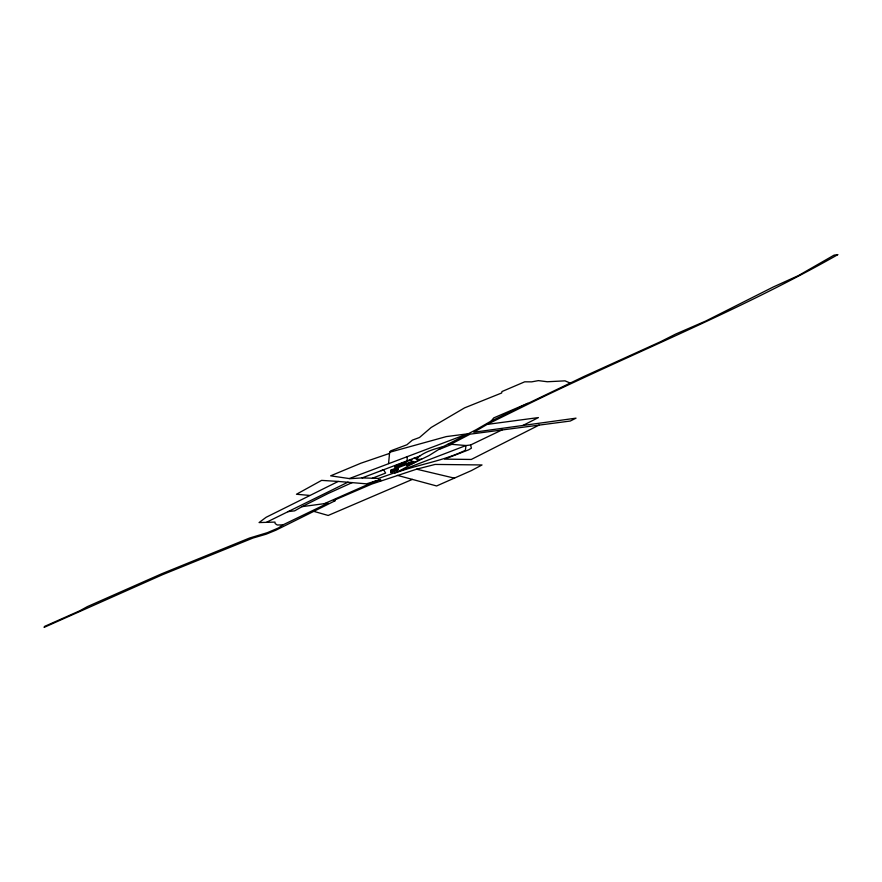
<?xml version="1.0" encoding="UTF-8"?>
<svg xmlns="http://www.w3.org/2000/svg" width="882" height="882" viewBox="0 0 882 882"><rect width="100%" height="100%" fill="white"/><g stroke="black" fill="none" stroke-linecap="round" stroke-linejoin="round"><path stroke-width="1.32" d="M407.12 460.834L407.23 456.534M405.94 461.782L405.885 462.554L395.213 466.6M388.565 463.568L389.635 452.279L390.616 450.878L406.922 444.76L412.39 440.118L419.479 437.505L431.166 427.472L464.538 407.892L501.671 392.986L501.946 391.553L524.713 381.818L531.714 381.851L538.395 380.616L547.325 381.752L565.009 380.848L570.268 383.108M412.313 463.712L429.038 455.553L443.381 446.535L475.916 429.81L491.241 421.012L493.766 417.881L527.866 403.25M416.337 458.872C423.735 451.86 433.823 449.192 443.381 446.535M287.819 511.648L294.643 510.843L302.03 506.654L327.961 503.17L282.946 524.889L278.458 527.954L267.345 532.673L249.419 538.086L161.615 573.818L87.373 606.618L79.931 610.708L44.508 626.441L44.1 627.389L162.652 574.634L253.035 538.02L266.121 534.205L275.978 530.159L335.347 500.634L333.506 500.513L371.774 484.064L416.602 469.18L435.091 464.428L482.024 464.957L471.275 470.657L436.612 485.96L397.396 475.354M324.4 503.655L375.875 480.966M389.535 453.414L360.925 463.193L330.629 475.828L350.022 478.683L362.105 477.912L378.632 478.408L398.918 471.253L419.413 459.72L414 458.221M491.241 421.012L583.939 376.482L660.607 341.676L675.59 334.113L705.732 321.037L773.382 286.948L798.386 275.603L834.096 255.13L837.9 254.611C738.752 310.916 632.559 353.186 530.225 403.129L487.129 424.407L473.755 432.246L576.034 418.156L570.268 421.034L470.15 434.153L450.768 444.252L448.254 444.043L465.983 445.531L470.558 445.002L502.178 429.843M522.883 425.477L538.406 417.583L487.129 424.407M539.123 425.069L471.297 459.456L444.583 459.125L468.651 449.831L471.418 448.166L470.558 445.002M380.065 479.61L366.482 483.843L338.225 481.44L266.144 517.271L259.076 522.563L274.964 522.089L275.151 523.555L277.257 524.999L282.946 524.889M302.03 506.654L328.027 493.556L352.37 482.52M266.849 522.1L348.081 482.112M373.163 482.63L380.561 479.389L380.737 480.899M412.368 479.4L328.181 515.463L313.595 511.295M451.805 444.341L439.17 449.401M349.283 478.573L467.493 433.845L446.325 436.59L389.635 452.279M372.425 478.22L385.643 473.061L383.538 469.775L381.057 470.712M362.105 477.912L419.854 456.005M395.125 467.879L411.662 461.617M390.969 470.712L398.08 468.011M406.624 464.781L413.735 462.08M390.924 471.352L398.036 468.662M390.88 471.991L397.991 469.301M398.918 471.253L465.983 445.531L465.387 450.272C442.907 461.187 418.068 464.428 394.816 473.116M418.322 459.423L421.596 459.158M309.472 495.408L296.473 494.251L321.61 480.381L338.225 481.44M416.602 469.18L454.55 478.187M391.013 470.073L390.836 472.642L397.947 469.941L398.124 467.372L391.013 470.073M395.268 465.828L395.059 468.827L411.596 462.554L411.806 459.555L395.268 465.828M406.668 464.13L406.569 465.42L413.691 462.719L413.779 461.44L406.668 464.13"/></g></svg>
